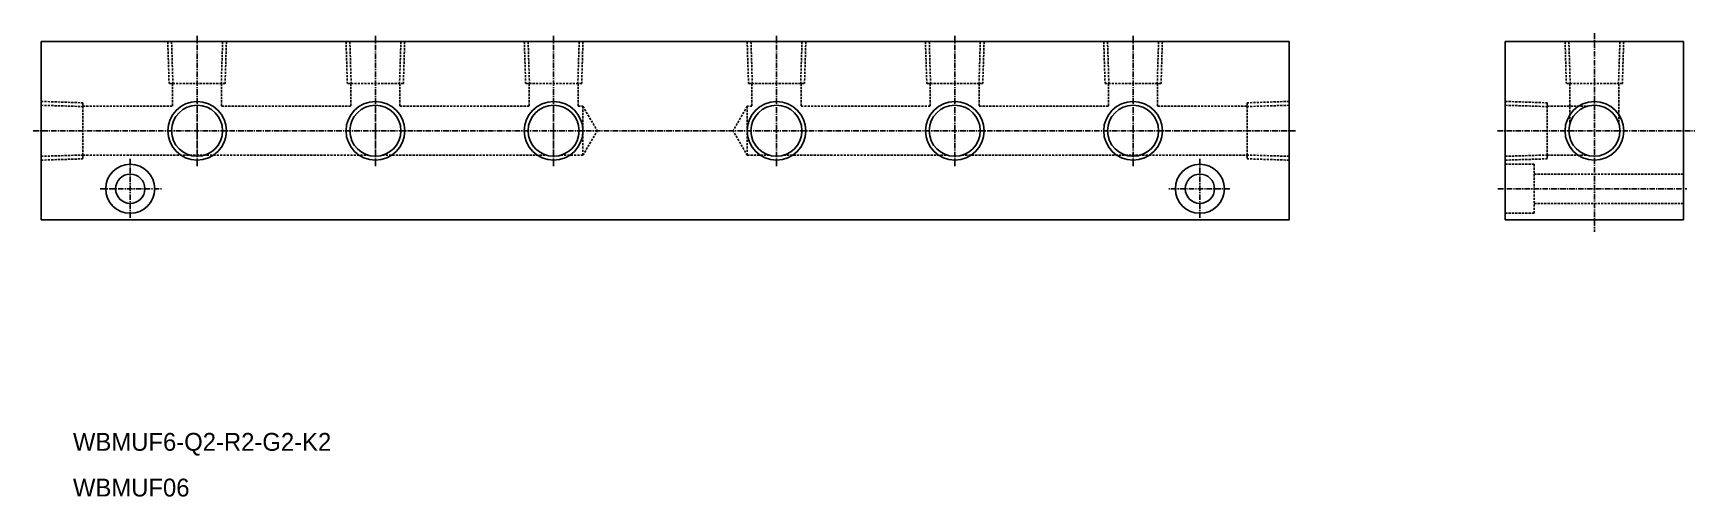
# Model space of a CAD drawing. Extents: x 781 to 1154, y 332 to 436.
import ezdxf

# ---------------------------------------------------------------- set-up
doc = ezdxf.new("R2010")
doc.units = 0
doc.linetypes.add('CENTER', pattern=[2, 1.25, -0.25, 0.25, -0.25])
doc.linetypes.add('DASHED', pattern=[0.75, 0.5, -0.25])
doc.layers.get('0').update_dxf_attribs({"linetype": 'CONTINUOUS'})
doc.layers.add('CENTER', color=1, linetype='CENTER')

msp = doc.modelspace()

# ---------------------------------------------------------------- linework, layer by layer
at = {"color": 7, "linetype": 'CONTINUOUS'}
for p, q in [((783.14, 433.66), (1063.14, 433.66)), ((783.14, 433.66), (783.14, 393.66)), ((1063.14, 433.66), (1063.14, 393.66)), ((1111.65, 433.66), (1151.65, 433.66)), ((1111.65, 433.66), (1111.65, 393.66)), ((1151.65, 433.66), (1151.65, 393.66)), ((783.14, 393.66), (1063.14, 393.66)), ((1111.65, 393.66), (1151.65, 393.66))]:
    msp.add_line(p, q, dxfattribs=at)
at = {"color": 3, "linetype": 'DASHED'}
for p, q in [((811.56, 433.66), (811.86, 424.26)), ((812.42, 433.66), (812.71, 424.26)), ((823.87, 433.66), (823.57, 424.26)), ((824.72, 433.66), (824.43, 424.26)), ((851.56, 433.66), (851.86, 424.26)), ((852.42, 433.66), (852.71, 424.26)), ((863.87, 433.66), (863.57, 424.26)), ((864.72, 433.66), (864.43, 424.26)), ((891.56, 433.66), (891.86, 424.26)), ((892.42, 433.66), (892.71, 424.26)), ((903.87, 433.66), (903.57, 424.26)), ((904.72, 433.66), (904.43, 424.26)), ((941.56, 433.66), (941.86, 424.26)), ((942.42, 433.66), (942.71, 424.26)), ((953.87, 433.66), (953.57, 424.26)), ((954.72, 433.66), (954.43, 424.26)), ((981.56, 433.66), (981.86, 424.26)), ((982.42, 433.66), (982.71, 424.26)), ((993.87, 433.66), (993.57, 424.26)), ((994.72, 433.66), (994.43, 424.26)), ((1021.56, 433.66), (1021.86, 424.26)), ((1022.42, 433.66), (1022.71, 424.26)), ((1033.87, 433.66), (1033.57, 424.26)), ((1034.72, 433.66), (1034.43, 424.26)), ((1125.07, 433.66), (1125.36, 424.26)), ((1125.92, 433.66), (1126.22, 424.26)), ((1137.37, 433.66), (1137.07, 424.26)), ((1138.22, 433.66), (1137.93, 424.26)), ((824.43, 424.26), (811.86, 424.26)), ((812.64, 424.26), (812.64, 419.16)), ((823.64, 424.26), (823.64, 419.16)), ((864.43, 424.26), (851.86, 424.26)), ((852.64, 424.26), (852.64, 419.16)), ((863.64, 424.26), (863.64, 419.16)), ((904.43, 424.26), (891.86, 424.26)), ((892.64, 424.26), (892.64, 419.16)), ((903.64, 424.26), (903.64, 419.16)), ((941.86, 424.26), (954.43, 424.26)), ((942.64, 424.26), (942.64, 419.16)), ((953.64, 424.26), (953.64, 419.16)), ((981.86, 424.26), (994.43, 424.26)), ((982.64, 424.26), (982.64, 419.16)), ((993.64, 424.26), (993.64, 419.16)), ((1021.86, 424.26), (1034.43, 424.26)), ((1022.64, 424.26), (1022.64, 419.16)), ((1033.64, 424.26), (1033.64, 419.16)), ((1137.93, 424.26), (1125.36, 424.26)), ((1126.15, 424.26), (1126.15, 415.24)), ((1137.15, 424.26), (1137.15, 415.24)), ((783.14, 420.24), (792.54, 419.94)), ((783.14, 419.38), (792.54, 419.09)), ((792.54, 419.94), (792.54, 407.37)), ((792.54, 419.16), (812.64, 419.16)), ((823.64, 419.16), (852.64, 419.16)), ((863.64, 419.16), (892.64, 419.16)), ((903.64, 419.16), (904.72, 419.16)), ((904.72, 419.16), (904.72, 408.16)), ((904.72, 419.16), (907.9, 413.66)), ((941.56, 419.16), (938.39, 413.66)), ((941.56, 419.16), (941.56, 408.16)), ((942.64, 419.16), (941.56, 419.16)), ((982.64, 419.16), (953.64, 419.16)), ((1022.64, 419.16), (993.64, 419.16)), ((1033.64, 419.16), (1053.74, 419.16)), ((1063.14, 420.24), (1053.74, 419.94)), ((1053.74, 419.94), (1053.74, 407.37)), ((1063.14, 419.38), (1053.74, 419.09)), ((1111.65, 420.24), (1121.05, 419.94)), ((1111.65, 419.38), (1121.05, 419.09)), ((1121.05, 419.94), (1121.05, 407.37)), ((1121.05, 419.16), (1130.07, 419.16)), ((904.72, 408.16), (907.9, 413.66)), ((941.56, 408.16), (938.39, 413.66)), ((783.14, 407.94), (792.54, 408.23)), ((783.14, 407.08), (792.54, 407.37)), ((792.54, 408.16), (856.56, 408.16)), ((859.72, 408.16), (896.56, 408.16)), ((899.72, 408.16), (904.72, 408.16)), ((941.56, 408.16), (946.56, 408.16)), ((949.72, 408.16), (986.56, 408.16)), ((989.72, 408.16), (1053.74, 408.16)), ((1063.14, 407.94), (1053.74, 408.23)), ((1063.14, 407.08), (1053.74, 407.37)), ((1111.65, 407.94), (1121.05, 408.23)), ((1111.65, 407.08), (1121.05, 407.37)), ((1121.05, 408.16), (1130.07, 408.16)), ((1111.65, 406.16), (1118.15, 406.16)), ((1118.15, 395.16), (1118.15, 406.16)), ((1118.15, 403.96), (1151.65, 403.96)), ((1118.15, 397.36), (1151.65, 397.36)), ((1111.65, 395.16), (1118.15, 395.16))]:
    msp.add_line(p, q, dxfattribs=at)
at = {"color": 3, "linetype": 'CONTINUOUS'}
for centre in [(818.14, 413.66), (858.14, 413.66), (898.14, 413.66), (948.14, 413.66), (988.14, 413.66), (1028.14, 413.66), (1131.65, 413.66)]:
    msp.add_circle(centre, 6.58, dxfattribs=at)
at = {"color": 7, "linetype": 'CONTINUOUS'}
for centre, radius in [((818.14, 413.66), 5.72), ((858.14, 413.66), 5.72), ((898.14, 413.66), 5.72), ((948.14, 413.66), 5.72), ((988.14, 413.66), 5.72), ((1028.14, 413.66), 5.72), ((1131.65, 413.66), 5.72), ((803.14, 400.66), 5.5), ((803.14, 400.66), 3.3), ((1043.14, 400.66), 5.5), ((1043.14, 400.66), 3.3)]:
    msp.add_circle(centre, radius, dxfattribs=at)
at = {"layer": 'CENTER', "color": 1, "linetype": 'CENTER'}
for p, q in [((818.14, 434.97), (818.14, 405.66)), ((858.14, 434.97), (858.14, 405.66)), ((858.14, 434.97), (858.14, 405.66)), ((898.14, 434.97), (898.14, 405.66)), ((948.14, 434.97), (948.14, 405.66)), ((948.14, 434.97), (948.14, 405.66)), ((988.14, 434.97), (988.14, 405.66)), ((988.14, 434.97), (988.14, 405.66)), ((1028.14, 434.97), (1028.14, 405.66)), ((1131.65, 435.53), (1131.65, 390.99)), ((818.14, 419.48), (818.14, 407.26)), ((858.14, 419.48), (858.14, 407.26)), ((898.14, 419.48), (898.14, 407.26)), ((781.38, 413.66), (1064.57, 413.66)), ((1109.94, 413.66), (1154.17, 413.66)), ((803.14, 407.4), (803.14, 394.02)), ((1043.14, 407.4), (1043.14, 394.02)), ((796.4, 400.66), (810.18, 400.66)), ((1049.89, 400.66), (1036.1, 400.66)), ((1109.98, 400.66), (1152.4, 400.66))]:
    msp.add_line(p, q, dxfattribs=at)

# ---------------------------------------------------------------- texts
at = {"color": 7, "linetype": 'CONTINUOUS'}
for s, p in [('WBMUF6-Q2-R2-G2-K2', (790.29, 341.91)), ('WBMUF06', (790.29, 331.66))]:
    msp.add_text(s, height=4, dxfattribs=at).set_placement(p)

doc.saveas('drawing.dxf')
